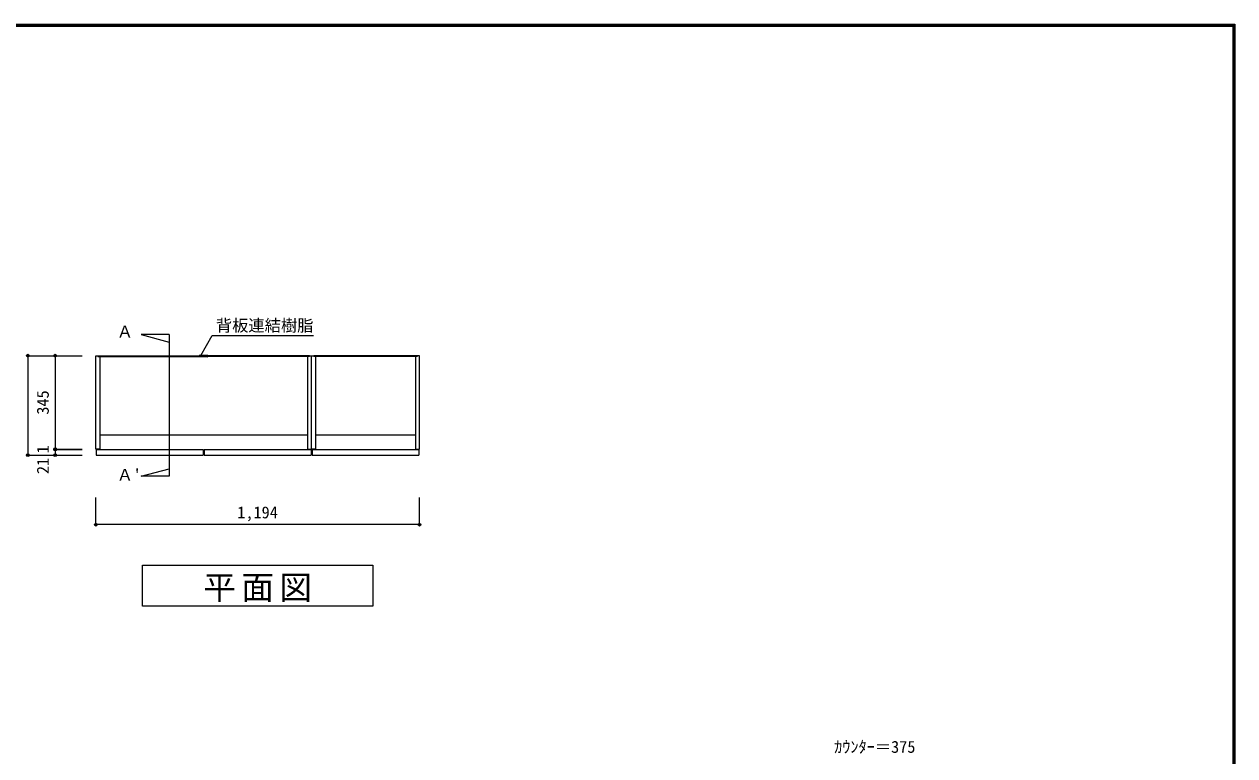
# Model space of a CAD drawing. Units: millimetres at full size, sheet at 1:20. Extents: x -3893 to 3907, y -2871 to 2783.
# Drawn here: x -558 to 3907, y 86 to 2783 of the extents above; entities that cross this region are included whole.
import ezdxf
from ezdxf.enums import TextEntityAlignment as Align

# ---------------------------------------------------------------- set-up
doc = ezdxf.new("R2010")
doc.units = ezdxf.units.MM
doc.header["$LTSCALE"] = 20
doc.header["$PDMODE"] = 32
doc.header["$PDSIZE"] = 10
for name, color, linetype in [('0-1_本体', 2, 'Continuous'), ('0-2_扉', 2, 'Continuous'), ('0-4_棚', 3, 'Continuous'), ('0-7_', 7, 'Continuous'), ('0-A_文字', 7, 'Continuous'), ('0-B_寸法', 7, 'Continuous'), ('F-1_枠', 6, 'Continuous')]:
    doc.layers.add(name, color=color, linetype=linetype)
doc.styles.add('ＭＳ ゴシック', font='')
doc.styles.get('ＭＳ ゴシック').set_extended_font_data('MS Gothic')

msp = doc.modelspace()

# ---------------------------------------------------------------- linework, layer by layer
at = {"layer": '0-1_本体'}
for p, q in [((-294.51, 1216.15), (-294.51, 1561.15)), ((-286.51, 1559.65), (97.99, 1559.65)), ((-279.51, 1558.15), (-279.51, 1216.15)), ((493.49, 1559.65), (108.99, 1559.65)), ((486.49, 1558.15), (486.49, 1216.15)), ((493.49, 1561.15), (501.49, 1561.15)), ((501.49, 1216.15), (501.49, 1561.15)), ((891.49, 1559.65), (509.49, 1559.65)), ((891.49, 1558.15), (509.49, 1558.15)), ((516.49, 1558.15), (516.49, 1216.15)), ((884.49, 1558.15), (884.49, 1216.15)), ((899.49, 1561.15), (891.49, 1561.15)), ((891.49, 1561.15), (891.49, 1558.15)), ((-279.51, 1216.15), (-294.51, 1216.15)), ((486.49, 1216.15), (501.49, 1216.15)), ((516.49, 1216.15), (501.49, 1216.15))]:
    msp.add_line(p, q, dxfattribs=at)
at = {"layer": '0-1_本体', "color": 7}
for p, q in [((-286.51, 1561.15), (97.99, 1561.15)), ((493.49, 1561.15), (108.99, 1561.15)), ((891.49, 1561.15), (509.49, 1561.15))]:
    msp.add_line(p, q, dxfattribs=at)
at = {"layer": '0-1_本体'}
for points in [[(-294.51, 1561.15), (-286.51, 1561.15), (-286.51, 1558.15), (97.99, 1558.15)], [(493.49, 1561.15), (493.49, 1558.15), (108.99, 1558.15)], [(501.49, 1561.15), (509.49, 1561.15), (509.49, 1558.15)], [(884.49, 1216.15), (899.49, 1216.15), (899.49, 1561.15)]]:
    msp.add_lwpolyline(points, dxfattribs=at)
at = {"layer": '0-2_扉'}
for p, q in [((-292.51, 1215.15), (-292.51, 1194.15)), ((-292.51, 1215.15), (101.49, 1215.15)), ((101.49, 1215.15), (101.49, 1194.15)), ((105.49, 1215.15), (105.49, 1194.15)), ((105.49, 1215.15), (499.49, 1215.15)), ((499.49, 1215.15), (499.49, 1194.15)), ((503.49, 1215.15), (897.49, 1215.15)), ((897.49, 1215.15), (897.49, 1194.15)), ((-292.51, 1194.15), (101.49, 1194.15)), ((105.49, 1194.15), (499.49, 1194.15))]:
    msp.add_line(p, q, dxfattribs=at)
msp.add_lwpolyline([(503.49, 1215.15), (503.49, 1194.15), (897.49, 1194.15)], dxfattribs=at)
at = {"layer": '0-4_棚'}
for p, q in [((486.49, 1268.15), (-279.51, 1268.15)), ((884.49, 1268.15), (516.49, 1268.15))]:
    msp.add_line(p, q, dxfattribs=at)
at = {"layer": '0-7_'}
for p, q in [((87.49, 1561.65), (87.49, 1561.15)), ((87.49, 1561.15), (97.99, 1561.15)), ((118.99, 1562.15), (87.99, 1562.15)), ((89.49, 1558.15), (97.99, 1558.15)), ((89.49, 1557.65), (89.49, 1558.15)), ((116.99, 1557.15), (89.99, 1557.15)), ((97.99, 1558.15), (97.99, 1561.15)), ((98.99, 1561.15), (107.99, 1561.15)), ((98.99, 1558.15), (98.99, 1561.15)), ((98.99, 1558.15), (107.99, 1558.15)), ((107.99, 1558.15), (107.99, 1561.15)), ((108.99, 1558.15), (108.99, 1561.15)), ((108.99, 1561.15), (119.49, 1561.15)), ((108.99, 1558.15), (117.49, 1558.15)), ((117.49, 1557.65), (117.49, 1558.15)), ((119.49, 1561.65), (119.49, 1561.15))]:
    msp.add_line(p, q, dxfattribs=at)
for centre, start, end in [((87.99, 1561.65), 90, 180), ((89.99, 1557.65), 180, 270), ((116.99, 1557.65), 270, 0), ((118.99, 1561.65), 0, 90)]:
    msp.add_arc(centre, 0.5, start, end, dxfattribs=at)
at = {"layer": '0-A_文字'}
for p, q in [((-126.74, 1638.72), (-23.87, 1611.15)), ((-23.87, 1638.72), (-126.74, 1638.72)), ((-23.87, 1638.72), (-23.87, 1116.59)), ((92.91, 1561.56), (135.36, 1635.09)), ((135.36, 1635.09), (508.5, 1635.09)), ((-126.74, 1116.59), (-23.87, 1144.15)), ((-23.87, 1116.59), (-126.74, 1116.59)), ((-122.51, 638.15), (-122.51, 788.15)), ((-122.51, 788.15), (727.49, 788.15)), ((727.49, 788.15), (727.49, 638.15)), ((727.49, 638.15), (-122.51, 638.15))]:
    msp.add_line(p, q, dxfattribs=at)
at = {"layer": '0-B_寸法', "color": 4}
for p, q in [((-544.51, 1561.15), (-344.51, 1561.15)), ((-544.51, 1561.15), (-544.51, 1194.15)), ((-444.51, 1561.15), (-444.51, 1216.15)), ((-444.51, 1216.15), (-344.51, 1216.15)), ((-444.51, 1216.15), (-444.51, 1215.15)), ((-444.51, 1215.15), (-344.51, 1215.15)), ((-444.51, 1215.15), (-444.51, 1194.15)), ((-544.51, 1194.15), (-344.51, 1194.15)), ((-294.51, 938.15), (-294.51, 1038.15)), ((899.49, 938.15), (899.49, 1038.15)), ((899.49, 938.15), (-294.51, 938.15))]:
    msp.add_line(p, q, dxfattribs=at)
at = {"layer": '0-B_寸法'}
for p in [(-544.51, 1561.15), (-444.51, 1561.15), (-444.51, 1216.15), (-444.51, 1215.15), (-544.51, 1194.15), (-444.51, 1194.15), (-294.51, 938.15), (899.49, 938.15)]:
    msp.add_point(p, dxfattribs=at)
at = {"layer": 'F-1_枠'}
for p, q in [((-3893.39, 2783.33), (3906.61, 2783.33)), ((-3893.39, 2780), (3906.61, 2780)), ((-3893.39, 2776.67), (3906.61, 2776.67)), ((3899.95, 2783.33), (3899.95, -2803.33)), ((3903.28, 2783.33), (3903.28, -2803.33)), ((3906.61, 2783.33), (3906.61, -2803.33))]:
    msp.add_line(p, q, dxfattribs=at)

# ---------------------------------------------------------------- texts
at = {"layer": '0-A_文字', "style": 'ＭＳ ゴシック'}
for s, p in [('背板連結樹脂', (148.5, 1637.22)), ('Ａ ', (-216.74, 1614.72)), ("Ａ'", (-216.74, 1086.59))]:
    msp.add_text(s, height=43.99, dxfattribs=at).set_placement(p, align=Align.BOTTOM_LEFT)
at = {"layer": '0-A_文字', "insert": (102.49, 653.15), "char_height": 87.98, "attachment_point": 7, "style": 'ＭＳ ゴシック'}
msp.add_mtext('\\T1.17;平面図', dxfattribs=at)
at = {"layer": '0-B_寸法', "style": 'ＭＳ ゴシック'}
for s, p in [('345', (-454.51, 1343.65)), ('1', (-454.51, 1200.65)), ('21', (-454.51, 1124.69))]:
    msp.add_text(s, height=43.99, rotation=90, dxfattribs=at).set_placement(p, align=Align.BOTTOM_LEFT)
for s, p in [('1,194', (227.49, 948.15)), ('ｶｳﾝﾀｰ＝375', (2428.99, 83.71))]:
    msp.add_text(s, height=43.99, dxfattribs=at).set_placement(p, align=Align.BOTTOM_LEFT)

doc.saveas('drawing.dxf')
